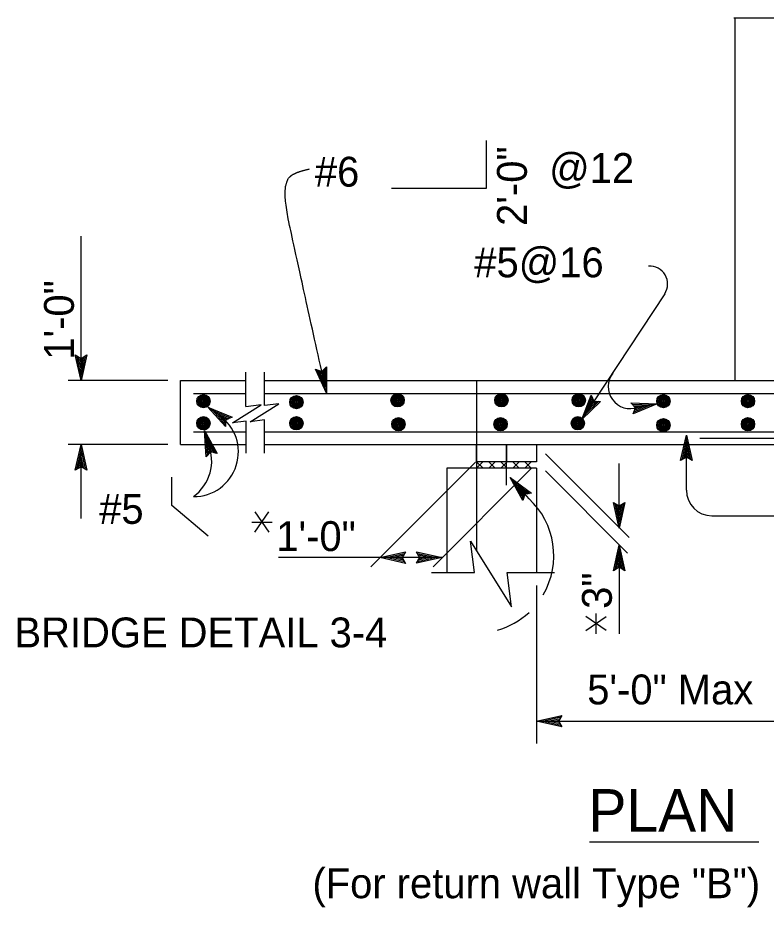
# Model space of a CAD drawing. Extents: x -894 to 866, y -472 to 714.
# Drawn here: x -405.8 to -230.3, y -30.4 to 178 of the extents above; entities that cross this region are included whole.
import ezdxf

# ---------------------------------------------------------------- set-up
doc = ezdxf.new("R2010")
doc.units = 0
for name, color, linetype in [('str_Concrete-A', 7, 'Continuous'), ('str_Reinforcement-C', 7, 'Continuous'), ('str_Reinforcement-D', 7, 'Continuous'), ('str_Text-A', 7, 'Continuous')]:
    doc.layers.add(name, color=color, linetype=linetype)

msp = doc.modelspace()

# ---------------------------------------------------------------- linework, layer by layer
at = {"layer": 'str_Concrete-A'}
for p, q in [((-237.92, 178), (-220.74, 178)), ((-237.6, 93), (-237.6, 178)), ((-352.32, 86.92), (-352.32, 94.96)), ((-347.91, 87.13), (-347.91, 94.96)), ((-347.91, 87.13), (-347.91, 94.96)), ((-367.59, 78), (-367.59, 93)), ((-367.59, 93), (-352.19, 93)), ((-347.91, 93), (-222.32, 93)), ((-298.19, 93), (-298.19, 78)), ((-352.2, 75.96), (-352.2, 83.48)), ((-347.91, 75.96), (-347.91, 83.77)), ((-367.59, 78), (-352.2, 78)), ((-347.91, 78), (-203.21, 78)), ((-298.19, 78), (-298.19, 53.09)), ((-298.19, 74), (-298.19, 78)), ((-291.19, 68.5), (-291.19, 78)), ((-284.19, 78), (-284.19, 74)), ((-298.19, 72.5), (-296.66, 74.02)), ((-284.19, 74), (-298.19, 74)), ((-298.19, 74), (-296.68, 72.48)), ((-295.36, 74), (-293.86, 72.5)), ((-295.36, 72.5), (-293.86, 74)), ((-292.53, 74), (-291.03, 72.5)), ((-292.53, 72.5), (-291.03, 74)), ((-289.7, 74), (-288.2, 72.5)), ((-289.7, 72.5), (-288.2, 74)), ((-286.87, 74), (-285.37, 72.5)), ((-286.87, 72.5), (-285.37, 74)), ((-305.19, 72.5), (-305.19, 48)), ((-284.19, 72.5), (-305.19, 72.5)), ((-284.19, 72.5), (-284.19, 48)), ((-308.74, 48), (-298.69, 48)), ((-291.01, 48), (-279.97, 48))]:
    msp.add_line(p, q, dxfattribs=at)
for points in [[(-347.91, 83.77), (-351.24, 83.35), (-344.52, 87.55), (-347.91, 87.13)], [(-352.2, 83.48), (-355.38, 83.08), (-348.66, 87.28), (-352.32, 86.83)], [(-298.69, 48), (-299.62, 55.37), (-290.02, 40.01), (-291.01, 48)]]:
    msp.add_lwpolyline(points, dxfattribs=at)
at = {"layer": 'str_Reinforcement-C'}
for centre, radius in [((-362.23, 88.17), 1.56), ((-316.73, 88.38), 1.56), ((-316.73, 88.38), 1.37), ((-292.37, 88.38), 1.56), ((-292.37, 88.38), 1.37), ((-274.26, 88.38), 1.56), ((-274.26, 88.38), 1.37), ((-254.42, 88.17), 1.56), ((-234.58, 88.17), 1.56), ((-362.23, 88.17), 1.37), ((-362.23, 88.17), 1.19), ((-362.23, 88.17), 1), ((-362.23, 88.17), 0.812), ((-362.23, 88.17), 0.625), ((-362.23, 88.17), 0.437), ((-362.23, 88.17), 0.187), ((-340.45, 87.95), 1.56), ((-340.45, 87.95), 1.37), ((-340.45, 87.95), 1.19), ((-340.45, 87.95), 1), ((-340.45, 87.95), 0.812), ((-340.45, 87.95), 0.625), ((-340.45, 87.95), 0.437), ((-340.45, 87.95), 0.187), ((-316.73, 88.38), 1.19), ((-316.73, 88.38), 1), ((-316.73, 88.38), 0.812), ((-316.73, 88.38), 0.625), ((-316.73, 88.38), 0.437), ((-316.73, 88.38), 0.187), ((-292.37, 88.38), 1.19), ((-292.37, 88.38), 1), ((-292.37, 88.38), 0.812), ((-292.37, 88.38), 0.625), ((-292.37, 88.38), 0.437), ((-292.37, 88.38), 0.187), ((-274.26, 88.38), 1.19), ((-274.26, 88.38), 1), ((-274.26, 88.38), 0.812), ((-274.26, 88.38), 0.625), ((-274.26, 88.38), 0.437), ((-274.26, 88.38), 0.187), ((-254.42, 88.17), 1.37), ((-254.42, 88.17), 1.19), ((-254.42, 88.17), 1), ((-254.42, 88.17), 0.812), ((-254.42, 88.17), 0.625), ((-254.42, 88.17), 0.437), ((-254.42, 88.17), 0.187), ((-234.58, 88.17), 1.37), ((-234.58, 88.17), 1.19), ((-234.58, 88.17), 1), ((-234.58, 88.17), 0.812), ((-234.58, 88.17), 0.625), ((-234.58, 88.17), 0.437), ((-234.58, 88.17), 0.187), ((-362.23, 82.99), 1.56), ((-362.23, 82.99), 1.37), ((-362.23, 82.99), 1.19), ((-362.23, 82.99), 1), ((-362.23, 82.99), 0.812), ((-362.23, 82.99), 0.625), ((-362.23, 82.99), 0.437), ((-340.45, 82.99), 1.56), ((-340.45, 82.99), 1.37), ((-340.45, 82.99), 1.19), ((-340.45, 82.99), 1), ((-340.45, 82.99), 0.812), ((-340.45, 82.99), 0.625), ((-340.45, 82.99), 0.437), ((-316.52, 82.78), 1.56), ((-316.52, 82.78), 1.37), ((-316.52, 82.78), 1.19), ((-316.52, 82.78), 1), ((-316.52, 82.78), 0.812), ((-316.52, 82.78), 0.625), ((-292.58, 82.78), 1.56), ((-292.58, 82.78), 1.37), ((-292.58, 82.78), 1.19), ((-292.58, 82.78), 1), ((-292.58, 82.78), 0.812), ((-292.58, 82.78), 0.625), ((-274.47, 82.99), 1.56), ((-274.47, 82.99), 1.37), ((-274.47, 82.99), 1.19), ((-274.47, 82.99), 1), ((-274.47, 82.99), 0.812), ((-274.47, 82.99), 0.625), ((-274.47, 82.99), 0.437), ((-254.42, 82.56), 1.56), ((-254.42, 82.56), 1.37), ((-254.42, 82.56), 1.19), ((-254.42, 82.56), 1), ((-254.42, 82.56), 0.812), ((-234.58, 82.78), 1.56), ((-234.58, 82.78), 1.37), ((-234.58, 82.78), 1.19), ((-234.58, 82.78), 1), ((-234.58, 82.78), 0.812), ((-234.58, 82.78), 0.625), ((-362.23, 82.99), 0.187), ((-340.45, 82.99), 0.187), ((-316.52, 82.78), 0.437), ((-316.52, 82.78), 0.187), ((-292.58, 82.78), 0.437), ((-292.58, 82.78), 0.187), ((-274.47, 82.99), 0.187), ((-254.42, 82.56), 0.625), ((-254.42, 82.56), 0.437), ((-254.42, 82.56), 0.187), ((-234.58, 82.78), 0.437), ((-234.58, 82.78), 0.187)]:
    msp.add_circle(centre, radius, dxfattribs=at)
at = {"layer": 'str_Reinforcement-D'}
for p, q in [((-364.59, 90), (-352.36, 90)), ((-347.91, 90), (-209.09, 90)), ((-364.59, 81), (-352.2, 81)), ((-347.91, 81), (-207.59, 81)), ((-245.89, 79.5), (-215.09, 79.5))]:
    msp.add_line(p, q, dxfattribs=at)
at = {"layer": 'str_Text-A'}
for p, q in [((-295.87, 138.07), (-295.87, 149.22)), ((-318.12, 138.07), (-295.87, 138.07)), ((-390.93, 93), (-390.93, 126.86)), ((-254.09, 113.33), (-273.55, 83.85)), ((-390.93, 93), (-392.26, 99)), ((-392.26, 99), (-392.26, 99)), ((-392.26, 99), (-390.93, 98.2)), ((-390.94, 94.39), (-391.9, 98.76)), ((-390.93, 95.76), (-391.56, 98.58)), ((-390.93, 97.14), (-391.2, 98.35)), ((-390.93, 98.2), (-389.59, 99)), ((-389.59, 99), (-390.93, 93)), ((-389.95, 98.78), (-390.93, 94.38)), ((-390.31, 98.54), (-390.93, 95.76)), ((-390.66, 98.37), (-390.93, 97.14)), ((-389.59, 99), (-389.59, 99)), ((-334.5, 95.15), (-333.37, 96.22)), ((-333.67, 95.93), (-333.67, 91.42)), ((-333.37, 96.22), (-333.37, 96.22)), ((-333.37, 96.22), (-333.37, 90.07)), ((-333.37, 90.07), (-335.97, 95.64)), ((-335.97, 95.64), (-335.97, 95.64)), ((-335.97, 95.64), (-334.5, 95.15)), ((-333.68, 91.43), (-335.57, 95.49)), ((-333.97, 92.77), (-335.19, 95.39)), ((-334.27, 94.12), (-334.79, 95.24)), ((-334.27, 95.38), (-334.27, 94.12)), ((-333.97, 95.63), (-333.97, 92.77)), ((-370.59, 93), (-393.93, 93)), ((-390.93, 93), (-390.93, 93)), ((-297.54, 92.91), (-297.54, 93)), ((-333.37, 90.07), (-333.37, 90.07)), ((-273.55, 83.85), (-271.35, 89.59)), ((-269.13, 88.12), (-273.55, 83.85)), ((-272.79, 85.01), (-271.18, 89.2)), ((-269.54, 88.14), (-272.79, 85)), ((-272.03, 86.16), (-270.99, 88.86)), ((-269.97, 88.14), (-272.03, 86.16)), ((-271.35, 89.59), (-271.35, 89.59)), ((-271.35, 89.59), (-270.69, 88.19)), ((-271.26, 87.31), (-270.82, 88.47)), ((-270.36, 88.18), (-271.26, 87.31)), ((-270.69, 88.19), (-269.13, 88.12)), ((-269.13, 88.12), (-269.13, 88.12)), ((-260.98, 86.64), (-262.01, 87.82)), ((-262.01, 87.82), (-262.01, 87.82)), ((-262.01, 87.82), (-255.87, 87.58)), ((-255.87, 87.58), (-261.53, 85.19)), ((-260.42, 86.75), (-255.87, 87.58)), ((-255.87, 87.58), (-255.87, 87.58)), ((-358.52, 84.91), (-361.18, 86.81)), ((-357.09, 82.23), (-361.18, 86.81)), ((-361.18, 86.81), (-361.18, 86.81)), ((-361.18, 86.81), (-355.53, 84.39)), ((-357.09, 82.23), (-361.18, 86.81)), ((-361.18, 86.81), (-361.18, 86.81)), ((-361.18, 86.81), (-355.53, 84.39)), ((-357.05, 82.64), (-360.06, 86.01)), ((-357.05, 82.64), (-360.06, 86.01)), ((-360.05, 86.01), (-355.93, 84.24)), ((-360.05, 86.01), (-355.93, 84.24)), ((-261.73, 87.51), (-257.23, 87.33)), ((-261.53, 85.19), (-260.98, 86.64)), ((-261.44, 87.2), (-258.59, 87.09)), ((-257.24, 87.33), (-261.36, 85.59)), ((-258.59, 87.09), (-261.25, 85.96)), ((-261.2, 86.89), (-259.95, 86.84)), ((-259.95, 86.84), (-261.09, 86.36)), ((-357.03, 83.07), (-358.94, 85.2)), ((-358.94, 85.2), (-356.28, 84.06)), ((-357.03, 83.07), (-358.94, 85.2)), ((-358.94, 85.2), (-356.28, 84.06)), ((-356.98, 83.45), (-357.81, 84.39)), ((-357.81, 84.39), (-356.68, 83.91)), ((-356.98, 83.45), (-357.81, 84.39)), ((-357.81, 84.39), (-356.68, 83.91)), ((-356.95, 83.78), (-357.09, 82.23)), ((-356.95, 83.78), (-357.09, 82.23)), ((-355.53, 84.39), (-356.95, 83.78)), ((-355.53, 84.39), (-356.95, 83.78)), ((-355.53, 84.39), (-355.53, 84.39)), ((-355.53, 84.39), (-355.53, 84.39)), ((-273.55, 83.85), (-273.55, 83.85)), ((-261.53, 85.19), (-261.53, 85.19)), ((-361.08, 78.15), (-362, 81.27)), ((-361.58, 75.14), (-362, 81.27)), ((-362, 81.27), (-362, 81.27)), ((-362, 81.27), (-359.02, 75.9)), ((-357.09, 82.23), (-357.09, 82.23)), ((-357.09, 82.23), (-357.09, 82.23)), ((-361.3, 75.45), (-361.61, 79.95)), ((-361.61, 79.94), (-359.43, 76.02)), ((-250.37, 74.25), (-249.03, 80.25)), ((-249.03, 67.33), (-249.03, 80.25)), ((-249.03, 80.25), (-249.03, 80.25)), ((-249.03, 80.25), (-247.7, 74.25)), ((-370.59, 78), (-393.93, 78)), ((-392.27, 72), (-390.93, 78)), ((-390.93, 60.65), (-390.93, 78)), ((-390.93, 78), (-390.93, 78)), ((-390.93, 78), (-389.6, 72)), ((-361.03, 75.77), (-361.22, 78.62)), ((-361.22, 78.62), (-359.82, 76.09)), ((-360.74, 76.04), (-360.83, 77.3)), ((-360.83, 77.3), (-360.23, 76.21)), ((-291.19, 78), (-291.19, 74)), ((-250.01, 74.47), (-249.03, 78.87)), ((-249.65, 74.7), (-249.03, 77.49)), ((-249.03, 78.86), (-248.06, 74.49)), ((-249.03, 77.49), (-248.4, 74.66)), ((-391.92, 72.21), (-390.93, 76.62)), ((-391.56, 72.45), (-390.94, 75.23)), ((-390.94, 75.23), (-390.31, 72.41)), ((-390.93, 76.6), (-389.96, 72.23)), ((-360.53, 76.29), (-361.58, 75.14)), ((-361.58, 75.14), (-361.58, 75.14)), ((-359.02, 75.9), (-360.53, 76.29)), ((-359.02, 75.9), (-359.02, 75.9)), ((-282.07, 75.87), (-262.43, 56.24)), ((-249.03, 75.05), (-250.37, 74.25)), ((-249.31, 74.88), (-249.03, 76.11)), ((-249.03, 76.11), (-248.76, 74.9)), ((-247.7, 74.25), (-249.03, 75.05)), ((-391.21, 72.62), (-390.94, 73.85)), ((-390.94, 73.85), (-390.67, 72.64)), ((-322.99, 49.4), (-298.47, 73.92)), ((-264.77, 58.46), (-264.77, 73.58)), ((-250.37, 74.25), (-250.37, 74.25)), ((-247.7, 74.25), (-247.7, 74.25)), ((-390.93, 72.8), (-392.27, 72)), ((-392.27, 72), (-392.27, 72)), ((-389.6, 72), (-390.93, 72.8)), ((-389.6, 72), (-389.6, 72)), ((-308.4, 49.4), (-285.32, 72.48)), ((-282.07, 71.87), (-262.79, 52.6)), ((-290.3, 70.27), (-285.95, 65.33)), ((-287.34, 64.88), (-290.3, 70.27)), ((-290.3, 70.27), (-290.3, 70.27)), ((-290.3, 70.27), (-285.33, 66.65)), ((-287.21, 65.28), (-289.39, 69.23)), ((-289.38, 69.23), (-285.76, 66.58)), ((-287.1, 65.69), (-288.48, 68.19)), ((-288.48, 68.19), (-286.14, 66.49)), ((-286.95, 66.05), (-287.56, 67.16)), ((-287.56, 67.16), (-286.56, 66.43)), ((-286.86, 66.37), (-287.34, 64.88)), ((-287.34, 64.88), (-287.34, 64.88)), ((-285.33, 66.65), (-286.86, 66.37)), ((-285.33, 66.65), (-285.33, 66.65)), ((-264.77, 58.46), (-266.1, 64.46)), ((-266.1, 64.46), (-266.1, 64.46)), ((-266.1, 64.46), (-264.77, 63.66)), ((-264.77, 59.85), (-265.74, 64.23)), ((-264.77, 61.23), (-265.39, 64.05)), ((-264.76, 62.61), (-265.03, 63.82)), ((-264.77, 63.66), (-263.43, 64.46)), ((-263.43, 64.46), (-264.77, 58.46)), ((-263.78, 64.25), (-264.77, 59.84)), ((-264.14, 64.01), (-264.77, 61.23)), ((-264.49, 63.84), (-264.76, 62.61)), ((-263.43, 64.46), (-263.43, 64.46)), ((-243.03, 61.33), (-206, 61.33)), ((-264.77, 58.46), (-264.77, 58.46)), ((-266.11, 48.46), (-264.77, 54.46)), ((-264.77, 54.46), (-264.77, 33.69)), ((-264.77, 54.46), (-264.77, 54.46)), ((-264.77, 54.46), (-263.44, 48.46)), ((-320.87, 51.52), (-314.87, 52.85)), ((-319.48, 51.53), (-315.1, 52.49)), ((-318.1, 51.52), (-315.28, 52.15)), ((-314.87, 52.85), (-315.67, 51.52)), ((-314.87, 52.85), (-314.87, 52.85)), ((-311.48, 51.52), (-312.28, 52.86)), ((-312.28, 52.86), (-312.28, 52.86)), ((-312.28, 52.86), (-306.28, 51.52)), ((-312.06, 52.51), (-307.66, 51.52)), ((-311.83, 52.15), (-309.04, 51.53)), ((-265.75, 48.68), (-264.77, 53.08)), ((-264.76, 53.07), (-263.8, 48.7)), ((-320.87, 51.52), (-344.6, 51.52)), ((-306.28, 51.52), (-320.87, 51.52)), ((-314.87, 50.18), (-320.87, 51.52)), ((-320.87, 51.52), (-320.87, 51.52)), ((-315.08, 50.54), (-319.49, 51.52)), ((-315.32, 50.9), (-318.1, 51.52)), ((-316.72, 51.52), (-315.51, 51.79)), ((-315.49, 51.25), (-316.72, 51.52)), ((-315.67, 51.52), (-314.87, 50.18)), ((-314.87, 50.18), (-314.87, 50.18)), ((-306.28, 51.52), (-312.28, 50.19)), ((-312.28, 50.19), (-311.48, 51.52)), ((-312.28, 50.19), (-312.28, 50.19)), ((-307.67, 51.52), (-312.04, 50.55)), ((-309.04, 51.53), (-311.86, 50.9)), ((-311.65, 51.8), (-310.42, 51.53)), ((-310.42, 51.53), (-311.63, 51.26)), ((-306.28, 51.52), (-306.28, 51.52)), ((-265.39, 48.91), (-264.77, 51.7)), ((-265.05, 49.09), (-264.77, 50.32)), ((-264.77, 51.7), (-264.14, 48.88)), ((-264.77, 50.32), (-264.5, 49.11)), ((-264.77, 49.26), (-266.11, 48.46)), ((-266.11, 48.46), (-266.11, 48.46)), ((-263.44, 48.46), (-264.77, 49.26)), ((-263.44, 48.46), (-263.44, 48.46)), ((-284.19, 45), (-284.19, 7.96)), ((-284.19, 13.22), (-278.19, 14.55)), ((-284.19, 13.22), (-203.21, 13.22)), ((-278.19, 11.88), (-284.19, 13.22)), ((-284.19, 13.22), (-284.19, 13.22)), ((-278.41, 12.23), (-282.81, 13.22)), ((-282.8, 13.22), (-278.42, 14.19)), ((-281.43, 13.21), (-278.6, 13.84)), ((-278.64, 12.59), (-281.43, 13.21)), ((-280.04, 13.21), (-278.84, 13.48)), ((-278.82, 12.94), (-280.04, 13.21)), ((-278.19, 14.55), (-278.99, 13.22)), ((-278.99, 13.22), (-278.19, 11.88)), ((-278.19, 14.55), (-278.19, 14.55)), ((-278.19, 11.88), (-278.19, 11.88)), ((-271.71, -15.03), (-232.02, -15.03))]:
    msp.add_line(p, q, dxfattribs=at)
for points in [[(-361.15, 56.57), (-369.61, 63.77), (-369.61, 70.38)], [(-350.15, 57.45), (-346.88, 62.24)], [(-350.15, 62.24), (-346.88, 57.45)], [(-350.91, 59.8), (-346.12, 59.8)], [(-267.8, 34.43), (-272.59, 37.7)], [(-272.59, 34.43), (-267.8, 37.7)], [(-270.16, 33.67), (-270.16, 38.46)]]:
    msp.add_lwpolyline(points, dxfattribs=at)
for centre, radius, start, end in [((-257.63, 115.62), 4.22, 327.0805, 93.6198), ((-262.2, 91.58), 5.15, 141.7162, 290.3283), ((-364.52, 76.3), 10.49, 269.7142, 55.101), ((-370.66, 74.2), 10.37, 305.9948, 22.4005), ((-243.03, 67.33), 6, 180, 270), ((-298.26, 51.99), 18.16, 329.7535, 47.2944), ((-298.26, 51.99), 18.16, 285.8839, 312.8325)]:
    msp.add_arc(centre, radius, start, end, dxfattribs=at)
msp.add_open_spline([(-333.37, 90.07), (-341.26, 125.61), (-342.98, 134.03), (-343.2, 138.46), (-341.69, 141.7), (-337.37, 142.57)], degree=2, dxfattribs=at)

# ---------------------------------------------------------------- texts
for s, p in [('2\'-0"', (-286.41, 129.23)), ('1\'-0"', (-392.59, 97.88)), ('3"', (-266.5, 39.52))]:
    msp.add_text(s, height=7, rotation=90, dxfattribs=at).set_placement(p)
for s, height, p in [('@12', 7, (-281.19, 139.3)), ('#6', 7, (-336.11, 138.44)), ('#5@16', 7, (-298.74, 117.2)), ('#5', 7, (-386.67, 59.43)), ('1\'-0"', 7, (-345.15, 53.06)), ('BRIDGE DETAIL 3-4', 7, (-406.52, 30.49)), ('5\'-0" Max', 7, (-272.27, 17.14)), ('PLAN', 10, (-272, -12.71)), ('(For return wall Type "B")', 7, (-336.68, -28.27))]:
    msp.add_text(s, height=height, dxfattribs=at).set_placement(p)

doc.saveas('drawing.dxf')
